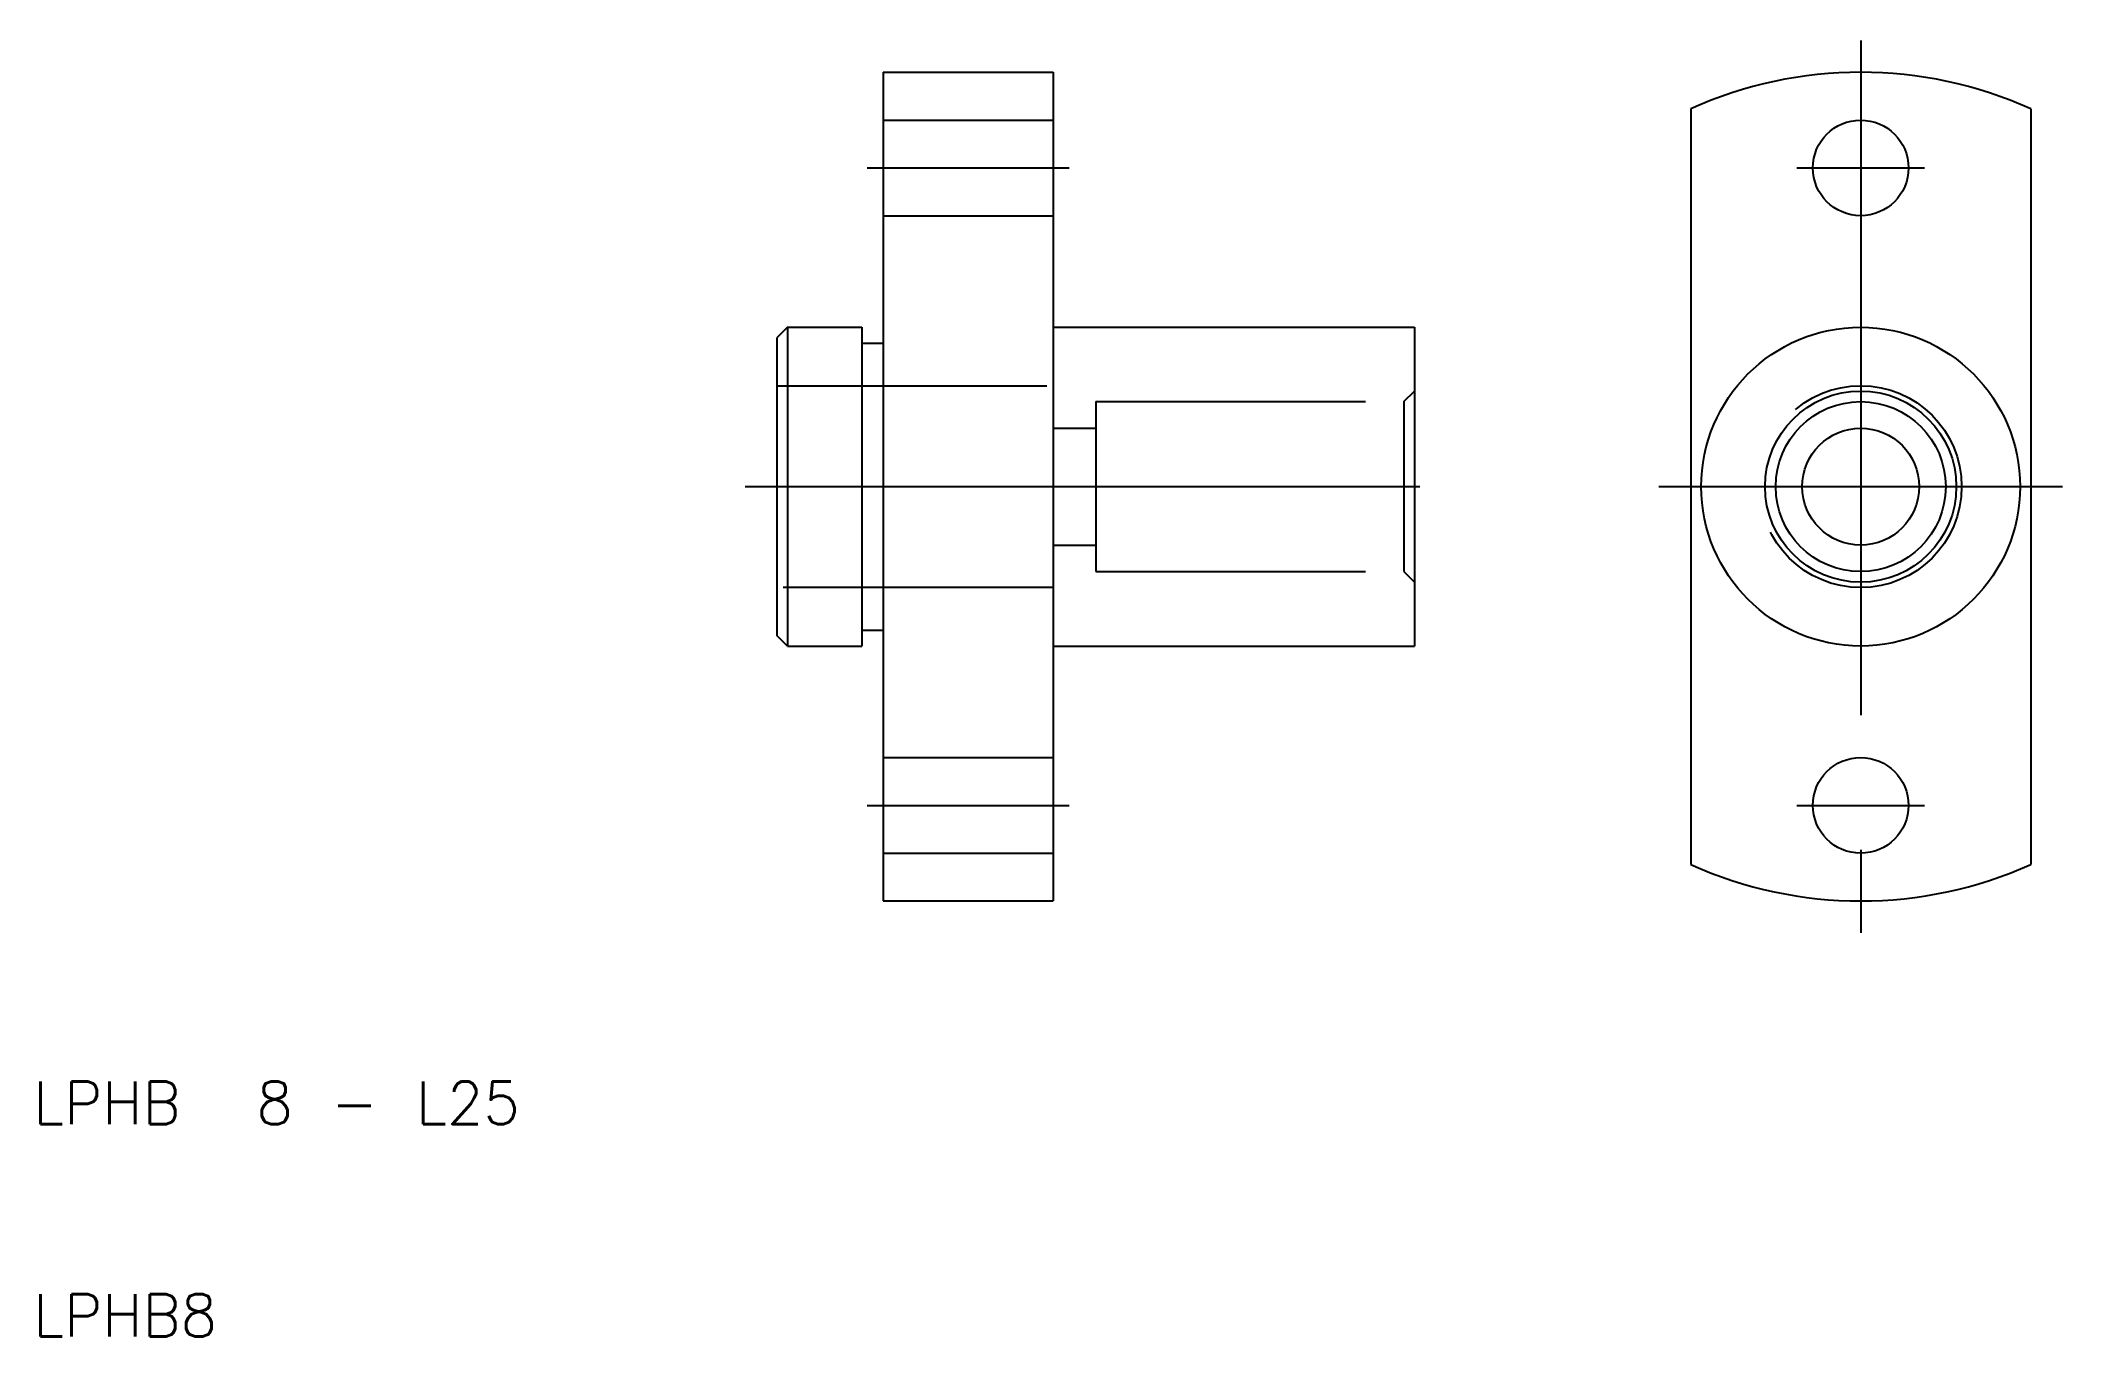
# Model space of a CAD drawing. Extents: x 10.3 to 105.5, y 10 to 71.
import ezdxf

# ---------------------------------------------------------------- set-up
doc = ezdxf.new("R2010")
doc.units = 0
doc.linetypes.add('CENTER', pattern=[50.8, 31.75, -6.35, 6.35, -6.35])
doc.linetypes.add('DASHED', pattern=[19.05, 12.7, -6.35])
doc.layers.get('0').update_dxf_attribs({"linetype": 'CONTINUOUS'})
doc.layers.add('CENTER', color=1, linetype='CENTER')
doc.styles.get("Standard").update_dxf_attribs({"font": 'txt.shx'})

msp = doc.modelspace()

# ---------------------------------------------------------------- linework, layer by layer
for p, q in [((50, 69.5), (58, 69.5)), ((50, 69.5), (50, 56.75)), ((58, 69.5), (58, 57.5)), ((88, 67.783), (88, 32.217)), ((104, 67.783), (104, 32.217)), ((45.5, 57.5), (45, 57)), ((45.5, 57.5), (49, 57.5)), ((45.5, 57.5), (45.5, 42.5)), ((49, 57.5), (49, 56.75)), ((58, 57.5), (58, 42.5)), ((58, 57.5), (75, 57.5)), ((75, 57.5), (75, 42.5)), ((45, 57), (45, 43)), ((49, 56.75), (50, 56.75)), ((49, 56.75), (49, 43.25)), ((50, 56.75), (50, 43.25)), ((45.5, 42.5), (45, 43)), ((49, 43.25), (50, 43.25)), ((49, 43.25), (49, 42.5)), ((50, 43.25), (50, 30.5)), ((45.5, 42.5), (49, 42.5)), ((58, 42.5), (58, 30.5)), ((58, 42.5), (75, 42.5)), ((50, 30.5), (58, 30.5))]:
    msp.add_line(p, q)
at = {"color": 3, "linetype": 'DASHED'}
for p, q in [((50, 67.25), (58, 67.25)), ((50, 62.75), (58, 62.75)), ((45, 54.75), (58, 54.75)), ((58, 54.75), (58, 45.25)), ((74.5, 54), (75, 54.5)), ((60, 54), (74.5, 54)), ((60, 54), (60, 46)), ((74.5, 54), (74.5, 46)), ((58, 52.75), (60, 52.75)), ((58, 47.25), (60, 47.25)), ((60, 46), (74.5, 46)), ((74.5, 46), (75, 45.5)), ((58, 45.25), (45, 45.25)), ((50, 37.25), (58, 37.25)), ((50, 32.75), (58, 32.75))]:
    msp.add_line(p, q, dxfattribs=at)
for centre, radius in [((96, 65), 2.25), ((96, 50), 7.5), ((96, 50), 4.5), ((96, 50), 4), ((96, 50), 2.75), ((96, 35), 2.25)]:
    msp.add_circle(centre, radius)
msp.add_circle((96, 50), 4.75, dxfattribs=at)
for start, end in [(65.77906, 114.22094), (245.77906, 294.22094)]:
    msp.add_arc((96, 50), 19.5, start, end)
at = {"layer": 'CENTER'}
for p, q in [((96, 71), (96, 29)), ((49.25, 65), (58.75, 65)), ((93, 65), (99, 65)), ((43.5, 50), (76.5, 50)), ((86.5, 50), (105.5, 50)), ((49.25, 35), (58.75, 35)), ((93, 35), (99, 35))]:
    msp.add_line(p, q, dxfattribs=at)

# ---------------------------------------------------------------- texts
for s, p in [('LPHB  8 - L25', (10, 20)), ('LPHB8', (10, 10))]:
    msp.add_text(s, height=2).set_placement(p)

doc.saveas('drawing.dxf')
